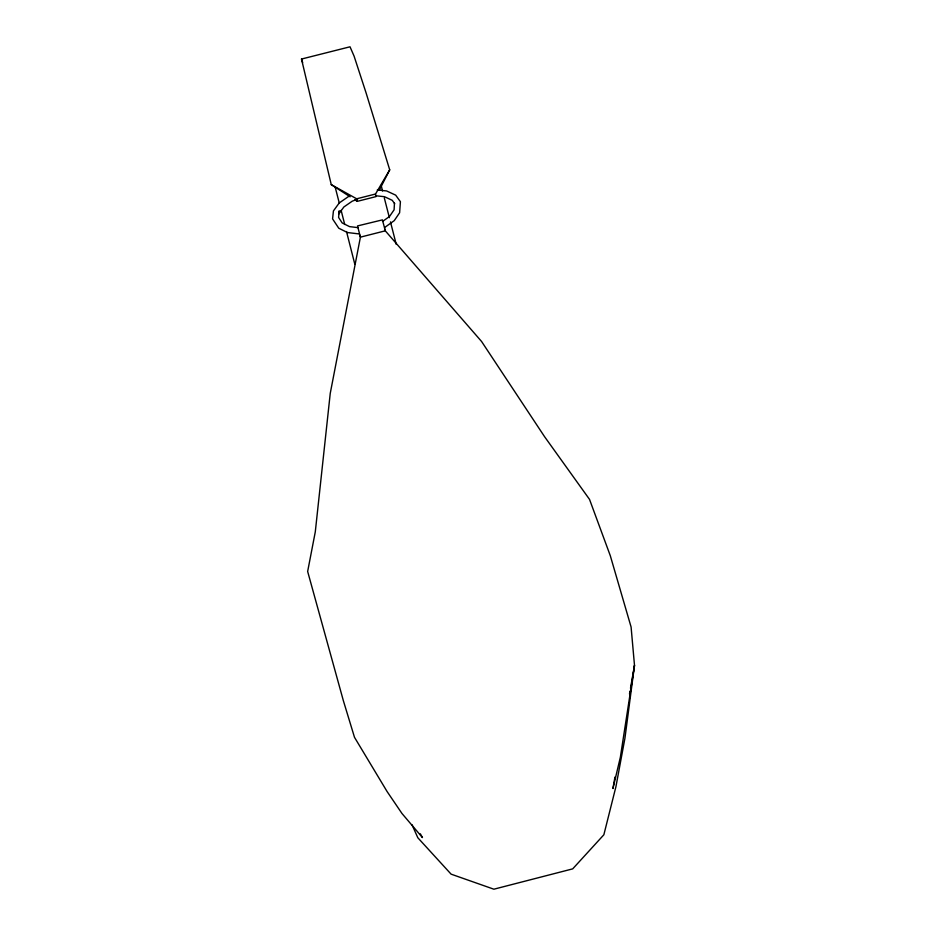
<?xml version="1.0" encoding="UTF-8"?>
<svg xmlns="http://www.w3.org/2000/svg" width="936" height="936" viewBox="0 0 936 936"><rect width="100%" height="100%" fill="white"/><g stroke="black" fill="none" stroke-linecap="round" stroke-linejoin="round"><path stroke-width="1.4" d="M394.454 203.229L394.103 209.793L389.505 216.508L382.485 221.481M614.952 777.067L612.94 788.522L620.357 757.259L634.503 665.402L631.086 626.991L610.307 555.738L589.528 499.391L544.565 436.679L481.584 341.5L385.293 230.829L384.591 228.7M629.495 694.032L629.998 691.166M630.49 688.311L634.503 665.402L624.932 738.235L615.923 786.72L603.86 834.772L572.703 868.865L493.88 889.2L451.105 874.154L417.819 837.743L412.039 824.78M379.244 190.242L389.715 169.837L366.105 92.968L354.077 56.113L350.017 46.8L301.497 59.05L331.262 184.638L350.169 196.806M354.884 199.836L357.248 201.357L375.968 196.619L375.523 194.021L389.715 169.837M384.661 227.483L394.243 220.65L399.613 212.753L400.421 201.708L395.682 195.144L386.603 190.944L377.278 189.961M349.058 196.15L339.23 202.948L333.427 210.928L332.584 218.907L338.738 228.185L347.396 232.526L359.213 233.941M357.599 199.157L352.275 201.158L343.851 206.996L338.902 213.853L339.23 210.822L338.575 217.398L342.19 222.955L349.584 226.629L358.207 227.647M331.262 184.638L356.663 198.806L375.523 194.021M375.488 195.741L384.485 196.7L392.254 200.327L394.676 203.72M420.358 833.824L422.452 837.58L401.965 813.478L387.083 791.528L354.498 737.322L343.395 700.807L307.651 571.475L315.292 531.859L330.244 393.377L360.407 237.147L357.529 225.927L382.426 219.878L385.293 230.829L360.407 237.147L359.834 234.983M301.497 59.05L302.691 62.653M384.31 197.952L389.376 217.667M390.464 221.891L396.244 244.413M335.076 186.673L339.358 203.404M341.137 210.401L344.717 224.488M346.507 231.531L354.744 263.94M381.151 185.386L382.555 190.979M356.663 198.806L357.248 201.357"/></g></svg>
